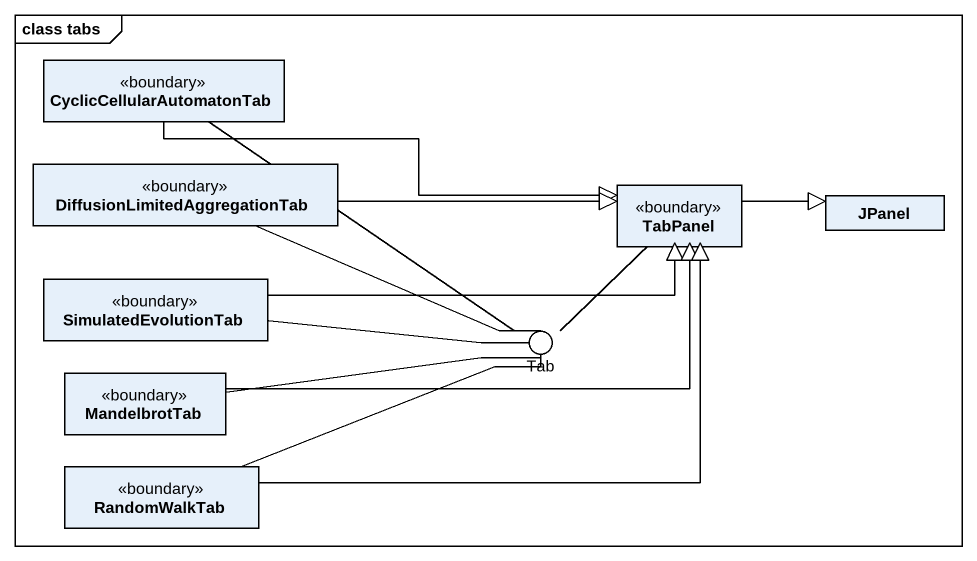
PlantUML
@startuml
mainframe class tabs
allowmixing
hide circle
hide empty members
class CyclicCellularAutomatonTab <<boundary>>
class "DiffusionLimitedAggregationTab" as DiffusionLimitedAggregationT <<boundary>>
class TabPanel <<boundary>>
class JPanel
class SimulatedEvolutionTab <<boundary>>
() Tab
class MandelbrotTab <<boundary>>
class RandomWalkTab <<boundary>>
CyclicCellularAutomatonTab -right-|> TabPanel
CyclicCellularAutomatonTab -- Tab
DiffusionLimitedAggregationT -right-|> TabPanel
DiffusionLimitedAggregationT -right- Tab
TabPanel -right-|> JPanel
TabPanel -- Tab
SimulatedEvolutionTab -right-|> TabPanel
SimulatedEvolutionTab -right- Tab
MandelbrotTab -right-|> TabPanel
MandelbrotTab -right- Tab
RandomWalkTab -right-|> TabPanel
RandomWalkTab -right- Tab
@enduml
